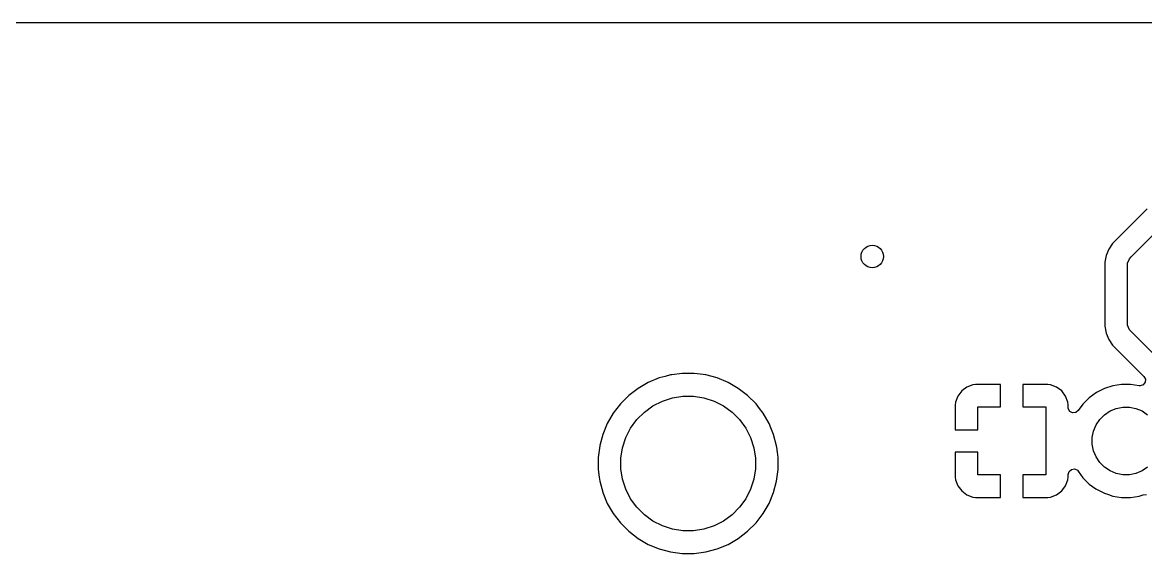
# Model space of a CAD drawing. Extents: x 4.04 to 7.78, y -5.37 to -0.87.
# Drawn here: x 5.018 to 6.001, y -1.338 to -0.874 of the extents above; entities that cross this region are included whole.
import ezdxf

# ---------------------------------------------------------------- set-up
doc = ezdxf.new("R2010")
doc.units = 0
doc.header["$MEASUREMENT"] = 0
doc.layers.add('BLACK', color=7, linetype='CONTINUOUS')

msp = doc.modelspace()

# ---------------------------------------------------------------- linework, layer by layer
at = {"layer": 'BLACK', "linetype": 'CONTINUOUS'}
for p, q in [((4.04059, -0.8737), (7.77541, -0.8737)), ((6.00225, -1.03663), (5.98217, -1.05671)), ((5.98217, -1.05671), (5.97625, -1.06263)), ((5.98806, -1.07869), (6.01406, -1.05269)), ((5.972, -1.06688), (5.96866, -1.07188)), ((5.97505, -1.06384), (5.972, -1.06688)), ((5.97625, -1.06263), (5.97505, -1.06384)), ((5.96636, -1.07744), (5.96519, -1.08334)), ((5.96866, -1.07188), (5.96636, -1.07744)), ((5.96636, -1.07744), (5.96636, -1.07744)), ((5.96866, -1.07188), (5.96866, -1.07188)), ((5.9851, -1.08423), (5.98671, -1.08033)), ((5.98671, -1.08033), (5.98806, -1.07869)), ((5.96519, -1.08334), (5.96519, -1.13935)), ((5.98489, -1.08635), (5.9851, -1.08423)), ((5.98489, -1.13635), (5.98489, -1.08635)), ((5.96519, -1.13935), (5.96636, -1.14525)), ((5.9851, -1.13846), (5.98489, -1.13635)), ((5.98671, -1.14236), (5.9851, -1.13846)), ((5.96636, -1.14525), (5.96636, -1.14525)), ((5.96636, -1.14525), (5.96866, -1.15081)), ((5.98806, -1.144), (5.98671, -1.14236)), ((6.02489, -1.18083), (5.98806, -1.144)), ((5.96866, -1.15081), (5.96866, -1.15081)), ((5.96866, -1.15081), (5.972, -1.15581)), ((5.972, -1.15581), (5.972, -1.15581)), ((5.972, -1.15581), (5.9993, -1.18311)), ((5.56574, -1.18849), (5.5568, -1.19365)), ((5.57527, -1.18454), (5.56574, -1.18849)), ((5.56574, -1.18849), (5.56574, -1.18849)), ((5.58059, -1.18311), (5.57527, -1.18454)), ((5.57527, -1.18454), (5.57527, -1.18454)), ((5.58525, -1.18186), (5.58059, -1.18311)), ((5.58638, -1.18171), (5.58525, -1.18186)), ((5.59548, -1.18052), (5.58638, -1.18171)), ((5.60581, -1.18052), (5.59548, -1.18052)), ((5.59548, -1.18052), (5.59548, -1.18052)), ((5.61377, -1.18156), (5.60581, -1.18052)), ((5.60581, -1.18052), (5.60581, -1.18052)), ((5.61604, -1.18186), (5.61377, -1.18156)), ((5.62602, -1.18454), (5.61604, -1.18186)), ((5.63555, -1.18849), (5.62602, -1.18454)), ((5.62602, -1.18454), (5.62602, -1.18454)), ((5.62602, -1.18454), (5.62602, -1.18454)), ((5.63556, -1.18849), (5.63555, -1.18849)), ((5.6445, -1.19365), (5.63556, -1.18849)), ((6.00043, -1.18827), (5.99878, -1.19047)), ((5.9993, -1.18311), (6.00062, -1.18553)), ((6.00062, -1.18553), (6.00043, -1.18827)), ((5.5568, -1.19365), (5.5486, -1.19993)), ((5.65269, -1.19993), (5.6445, -1.19365)), ((5.83997, -1.19584), (5.83658, -1.20037)), ((5.8445, -1.19245), (5.83997, -1.19584)), ((5.83997, -1.19584), (5.83997, -1.19584)), ((5.8498, -1.19047), (5.8445, -1.19245)), ((5.8445, -1.19245), (5.8445, -1.19245)), ((5.85215, -1.19022), (5.8498, -1.19047)), ((5.8498, -1.19047), (5.8498, -1.19047)), ((5.87387, -1.19022), (5.85215, -1.19022)), ((5.87387, -1.20991), (5.87387, -1.19022)), ((5.91529, -1.19022), (5.89356, -1.19022)), ((5.89356, -1.19022), (5.89356, -1.20991)), ((5.91763, -1.19047), (5.91529, -1.19022)), ((5.92293, -1.19245), (5.91763, -1.19047)), ((5.91763, -1.19047), (5.91763, -1.19047)), ((5.92746, -1.19584), (5.92293, -1.19245)), ((5.92293, -1.19245), (5.92293, -1.19245)), ((5.93086, -1.20037), (5.92746, -1.19584)), ((5.92746, -1.19584), (5.92746, -1.19584)), ((5.95783, -1.19735), (5.95154, -1.20192)), ((5.96476, -1.19382), (5.95783, -1.19735)), ((5.97215, -1.19142), (5.96476, -1.19382)), ((5.97983, -1.1902), (5.97215, -1.19142)), ((5.9876, -1.1902), (5.97983, -1.1902)), ((5.97983, -1.1902), (5.97983, -1.1902)), ((5.99509, -1.19139), (5.9876, -1.1902)), ((5.9876, -1.1902), (5.9876, -1.1902)), ((5.9962, -1.19143), (5.99509, -1.19139)), ((5.99878, -1.19047), (5.9962, -1.19143)), ((5.5413, -1.20723), (5.53502, -1.21543)), ((5.5486, -1.19993), (5.5413, -1.20723)), ((5.56979, -1.20892), (5.57805, -1.20472)), ((5.57805, -1.20472), (5.58686, -1.20185)), ((5.58686, -1.20185), (5.59601, -1.2004)), ((5.59601, -1.2004), (5.60528, -1.2004)), ((5.60528, -1.2004), (5.61443, -1.20185)), ((5.61443, -1.20185), (5.62325, -1.20472)), ((5.62325, -1.20472), (5.6315, -1.20892)), ((5.65999, -1.20723), (5.65269, -1.19993)), ((5.65269, -1.19993), (5.65269, -1.19993)), ((5.66313, -1.21133), (5.65999, -1.20723)), ((5.65999, -1.20723), (5.65999, -1.20723)), ((5.65999, -1.20723), (5.65999, -1.20723)), ((5.8346, -1.20568), (5.83435, -1.20802)), ((5.83435, -1.20802), (5.83435, -1.22975)), ((5.83658, -1.20037), (5.8346, -1.20568)), ((5.8346, -1.20568), (5.8346, -1.20568)), ((5.83658, -1.20037), (5.83658, -1.20037)), ((5.93283, -1.20568), (5.93086, -1.20037)), ((5.93086, -1.20037), (5.93086, -1.20037)), ((5.93309, -1.20802), (5.93283, -1.20568)), ((5.93283, -1.20568), (5.93283, -1.20568)), ((5.93309, -1.21022), (5.93309, -1.20802)), ((5.93309, -1.20802), (5.93309, -1.20802)), ((5.94604, -1.20742), (5.94192, -1.21309)), ((5.95154, -1.20192), (5.94604, -1.20742)), ((5.53502, -1.21543), (5.52986, -1.22437)), ((5.55574, -1.22092), (5.56229, -1.21437)), ((5.56229, -1.21437), (5.56979, -1.20892)), ((5.6315, -1.20892), (5.639, -1.21437)), ((5.639, -1.21437), (5.64555, -1.22092)), ((5.66627, -1.21543), (5.66313, -1.21133)), ((5.67143, -1.22437), (5.66627, -1.21543)), ((5.85403, -1.22975), (5.85403, -1.20991)), ((5.85403, -1.20991), (5.87387, -1.20991)), ((5.89356, -1.20991), (5.9134, -1.20991)), ((5.9134, -1.20991), (5.9134, -1.26928)), ((5.93321, -1.21133), (5.93309, -1.21022)), ((5.93457, -1.21373), (5.93321, -1.21133)), ((5.937, -1.21501), (5.93457, -1.21373)), ((5.93974, -1.21477), (5.937, -1.21501)), ((5.94192, -1.21309), (5.93974, -1.21477)), ((5.96077, -1.22076), (5.96488, -1.21664)), ((5.96488, -1.21664), (5.96972, -1.21341)), ((5.96972, -1.21341), (5.9751, -1.21118)), ((5.9751, -1.21118), (5.98081, -1.21005)), ((5.98081, -1.21005), (5.98663, -1.21005)), ((5.98663, -1.21005), (5.99233, -1.21118)), ((5.99233, -1.21118), (5.99771, -1.21341)), ((5.99771, -1.21341), (6.00255, -1.21664)), ((5.52986, -1.22437), (5.52591, -1.2339)), ((5.52986, -1.22437), (5.52986, -1.22437)), ((5.55029, -1.22842), (5.55574, -1.22092)), ((5.64555, -1.22092), (5.651, -1.22842)), ((5.67295, -1.22803), (5.67143, -1.22437)), ((5.67143, -1.22437), (5.67143, -1.22437)), ((5.67539, -1.2339), (5.67295, -1.22803)), ((5.95531, -1.23097), (5.95754, -1.2256)), ((5.95754, -1.2256), (5.96077, -1.22076)), ((5.52591, -1.2339), (5.52334, -1.24348)), ((5.52591, -1.2339), (5.52591, -1.2339)), ((5.54322, -1.24549), (5.54609, -1.23668)), ((5.54609, -1.23668), (5.55029, -1.22842)), ((5.651, -1.22842), (5.65521, -1.23668)), ((5.65521, -1.23668), (5.65807, -1.24549)), ((5.67806, -1.24388), (5.67539, -1.2339)), ((5.83435, -1.22975), (5.85403, -1.22975)), ((5.95417, -1.23668), (5.95531, -1.23097)), ((5.95417, -1.2425), (5.95417, -1.23668)), ((5.52323, -1.24388), (5.52189, -1.25411)), ((5.52334, -1.24348), (5.52323, -1.24388)), ((5.54177, -1.25464), (5.54322, -1.24549)), ((5.65807, -1.24549), (5.65952, -1.25464)), ((5.67844, -1.24675), (5.67806, -1.24388)), ((5.67861, -1.24805), (5.67844, -1.24675)), ((5.95531, -1.24821), (5.95417, -1.2425)), ((5.52189, -1.25411), (5.52189, -1.26444)), ((5.54177, -1.26391), (5.54177, -1.25464)), ((5.65952, -1.25464), (5.65952, -1.26391)), ((5.67879, -1.24943), (5.67861, -1.24805)), ((5.67941, -1.25411), (5.67879, -1.24943)), ((5.67941, -1.26444), (5.67941, -1.25411)), ((5.83435, -1.24943), (5.83435, -1.27116)), ((5.85403, -1.24943), (5.83435, -1.24943)), ((5.85403, -1.26928), (5.85403, -1.24943)), ((5.95754, -1.25358), (5.95531, -1.24821)), ((5.96077, -1.25842), (5.95754, -1.25358)), ((5.52189, -1.26444), (5.52277, -1.27116)), ((5.54322, -1.27306), (5.54177, -1.26391)), ((5.65952, -1.26391), (5.65807, -1.27306)), ((5.67806, -1.27467), (5.67941, -1.26444)), ((5.93309, -1.26896), (5.93386, -1.26632)), ((5.93386, -1.26632), (5.93594, -1.26452)), ((5.93594, -1.26452), (5.93866, -1.26412)), ((5.93866, -1.26412), (5.94117, -1.26527)), ((5.94117, -1.26527), (5.94192, -1.26609)), ((5.94192, -1.26609), (5.944, -1.26896)), ((5.96488, -1.26254), (5.96077, -1.25842)), ((5.96972, -1.26577), (5.96488, -1.26254)), ((5.9751, -1.268), (5.96972, -1.26577)), ((5.99771, -1.26577), (5.99233, -1.268)), ((6.00255, -1.26254), (5.99771, -1.26577)), ((5.52277, -1.27116), (5.52323, -1.27467)), ((5.52323, -1.27467), (5.52586, -1.28449)), ((5.54609, -1.28187), (5.54322, -1.27306)), ((5.65807, -1.27306), (5.65521, -1.28187)), ((5.67539, -1.28465), (5.67806, -1.27467)), ((5.83435, -1.27116), (5.8346, -1.2735)), ((5.8346, -1.2735), (5.8346, -1.2735)), ((5.8346, -1.2735), (5.83658, -1.27881)), ((5.87387, -1.26928), (5.85403, -1.26928)), ((5.87387, -1.28896), (5.87387, -1.26928)), ((5.9134, -1.26928), (5.89356, -1.26928)), ((5.89356, -1.26928), (5.89356, -1.28896)), ((5.93086, -1.27881), (5.93283, -1.2735)), ((5.93283, -1.2735), (5.93309, -1.27116)), ((5.93283, -1.2735), (5.93283, -1.2735)), ((5.93309, -1.27116), (5.93309, -1.26896)), ((5.93309, -1.27116), (5.93309, -1.27116)), ((5.944, -1.26896), (5.94604, -1.27177)), ((5.94604, -1.27177), (5.95154, -1.27726)), ((5.95154, -1.27726), (5.95743, -1.28154)), ((5.98081, -1.26913), (5.9751, -1.268)), ((5.98663, -1.26913), (5.98081, -1.26913)), ((5.99233, -1.268), (5.98663, -1.26913)), ((5.52586, -1.28449), (5.52591, -1.28465)), ((5.52591, -1.28465), (5.52591, -1.28465)), ((5.52591, -1.28465), (5.52986, -1.29418)), ((5.55029, -1.29013), (5.54609, -1.28187)), ((5.65521, -1.28187), (5.651, -1.29013)), ((5.67143, -1.29418), (5.67539, -1.28465)), ((5.83658, -1.27881), (5.83658, -1.27881)), ((5.83658, -1.27881), (5.83997, -1.28334)), ((5.83997, -1.28334), (5.83997, -1.28334)), ((5.83997, -1.28334), (5.8445, -1.28673)), ((5.8445, -1.28673), (5.8445, -1.28673)), ((5.8445, -1.28673), (5.8498, -1.28871)), ((5.91763, -1.28871), (5.92293, -1.28673)), ((5.92293, -1.28673), (5.92746, -1.28334)), ((5.92293, -1.28673), (5.92293, -1.28673)), ((5.92746, -1.28334), (5.93086, -1.27881)), ((5.92746, -1.28334), (5.92746, -1.28334)), ((5.93086, -1.27881), (5.93086, -1.27881)), ((5.95743, -1.28154), (5.95783, -1.28183)), ((5.95783, -1.28183), (5.96476, -1.28536)), ((5.96476, -1.28536), (5.9684, -1.28654)), ((5.9684, -1.28654), (5.97215, -1.28776)), ((5.99528, -1.28776), (5.99879, -1.28662)), ((5.99879, -1.28662), (6.00154, -1.28654)), ((5.52986, -1.29418), (5.52986, -1.29419)), ((5.52986, -1.29419), (5.53502, -1.30313)), ((5.55574, -1.29763), (5.55029, -1.29013)), ((5.651, -1.29013), (5.64555, -1.29763)), ((5.66627, -1.30313), (5.67143, -1.29418)), ((5.8498, -1.28871), (5.8498, -1.28871)), ((5.8498, -1.28871), (5.85215, -1.28896)), ((5.85215, -1.28896), (5.85215, -1.28896)), ((5.85215, -1.28896), (5.87387, -1.28896)), ((5.89356, -1.28896), (5.91528, -1.28896)), ((5.91528, -1.28896), (5.91529, -1.28896)), ((5.91529, -1.28896), (5.91763, -1.28871)), ((5.91763, -1.28871), (5.91763, -1.28871)), ((5.97215, -1.28776), (5.97983, -1.28898)), ((5.97983, -1.28898), (5.97983, -1.28898)), ((5.97983, -1.28898), (5.9876, -1.28898)), ((5.9876, -1.28898), (5.99528, -1.28776)), ((5.53502, -1.30313), (5.5413, -1.31132)), ((5.56229, -1.30418), (5.55574, -1.29763)), ((5.56979, -1.30963), (5.56229, -1.30418)), ((5.639, -1.30418), (5.6315, -1.30963)), ((5.64555, -1.29763), (5.639, -1.30418)), ((5.65999, -1.31132), (5.66627, -1.30313)), ((5.5413, -1.31132), (5.5413, -1.31132)), ((5.5413, -1.31132), (5.5486, -1.31862)), ((5.57805, -1.31384), (5.56979, -1.30963)), ((5.58686, -1.3167), (5.57805, -1.31384)), ((5.62325, -1.31384), (5.61443, -1.3167)), ((5.6315, -1.30963), (5.62325, -1.31384)), ((5.65269, -1.31862), (5.65999, -1.31132)), ((5.65999, -1.31132), (5.65999, -1.31132)), ((5.65999, -1.31132), (5.65999, -1.31132)), ((5.5486, -1.31862), (5.5486, -1.31862)), ((5.5486, -1.31862), (5.5568, -1.3249)), ((5.5568, -1.3249), (5.56574, -1.33006)), ((5.59601, -1.31815), (5.58686, -1.3167)), ((5.60528, -1.31815), (5.59601, -1.31815)), ((5.61443, -1.3167), (5.60528, -1.31815)), ((5.63556, -1.33006), (5.6445, -1.3249)), ((5.6445, -1.3249), (5.65269, -1.31862)), ((5.65269, -1.31862), (5.65269, -1.31862)), ((5.65269, -1.31862), (5.65269, -1.31862)), ((5.56574, -1.33006), (5.56574, -1.33006)), ((5.56574, -1.33006), (5.57521, -1.33399)), ((5.57521, -1.33399), (5.57527, -1.33402)), ((5.57527, -1.33402), (5.58525, -1.33669)), ((5.61604, -1.33669), (5.62602, -1.33402)), ((5.62602, -1.33402), (5.63556, -1.33006)), ((5.58525, -1.33669), (5.59548, -1.33804)), ((5.59548, -1.33804), (5.59548, -1.33804)), ((5.59548, -1.33804), (5.60581, -1.33804)), ((5.60581, -1.33804), (5.61604, -1.33669)), ((5.60581, -1.33804), (5.60581, -1.33804))]:
    msp.add_line(p, q, dxfattribs=at)
at = {"layer": 'BLACK'}
msp.add_circle((5.76172, -1.07835), 0.00984, dxfattribs=at)

doc.saveas('drawing.dxf')
